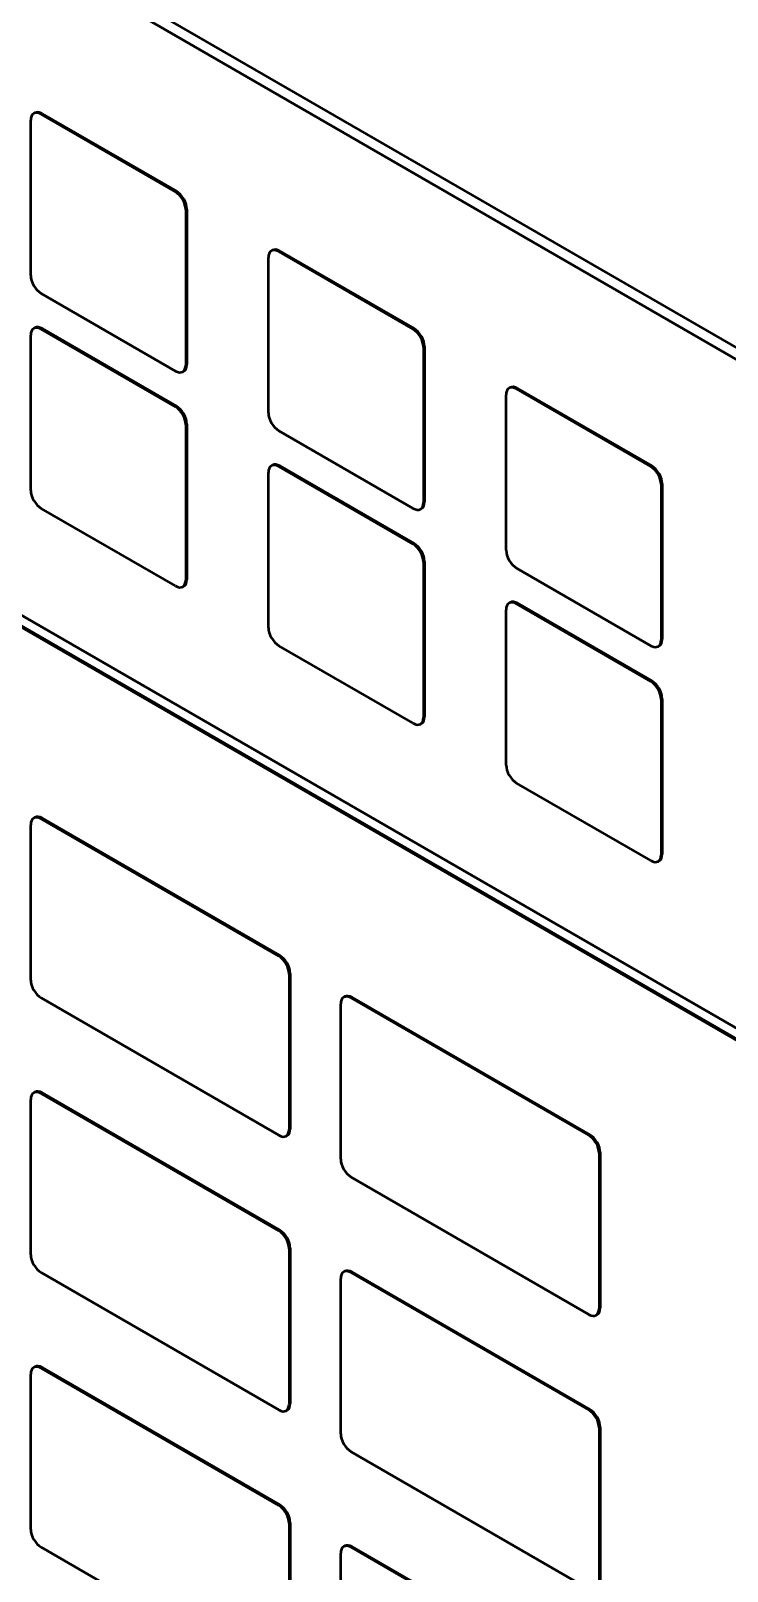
# Model space of a CAD drawing. Header units: millimetres. Extents: x 4735 to 8066, y 756 to 2595.
# Drawn here: x 6170.3 to 6218, y 2155 to 2260.3 of the extents above; entities that cross this region are included whole.
import ezdxf

# ---------------------------------------------------------------- set-up
doc = ezdxf.new("R2010")
doc.units = ezdxf.units.MM
doc.header["$LTSCALE"] = 1.8
doc.layers.add('외형선(ISO)', color=7, linetype='Continuous', lineweight=50)
doc.layers.add('좁은 외형선(ISO)', color=7, linetype='Continuous', lineweight=35)

msp = doc.modelspace()

# ---------------------------------------------------------------- linework, layer by layer
at = {"layer": '외형선(ISO)'}
for p, q in [((6222.322, 2235.668), (6048.091, 2336.261)), ((6222.322, 2236.485), (6048.798, 2336.669)), ((6043.848, 2292.986), (6315.377, 2136.219)), ((6315.377, 2135.403), (6043.848, 2292.17)), ((6315.448, 2135.443), (6043.919, 2292.211)), ((6170.35, 2243.548), (6170.35, 2254.162)), ((6170.627, 2254.661), (6170.557, 2254.62)), ((6171.057, 2254.57), (6180.249, 2249.263)), ((6171.127, 2254.611), (6180.32, 2249.304)), ((6180.956, 2248.038), (6180.956, 2237.424)), ((6181.027, 2248.079), (6181.027, 2237.465)), ((6186.613, 2234.158), (6186.613, 2244.772)), ((6186.891, 2245.271), (6186.82, 2245.23)), ((6187.32, 2245.181), (6196.513, 2239.873)), ((6187.391, 2245.221), (6196.583, 2239.914)), ((6180.249, 2237.016), (6171.057, 2242.323)), ((6170.35, 2228.851), (6170.35, 2239.465)), ((6170.627, 2239.964), (6170.557, 2239.923)), ((6171.057, 2239.873), (6180.249, 2234.566)), ((6171.127, 2239.914), (6180.32, 2234.607)), ((6197.22, 2238.649), (6197.22, 2228.034)), ((6197.29, 2238.689), (6197.29, 2228.075)), ((6180.82, 2237.007), (6180.749, 2236.966)), ((6202.877, 2224.768), (6202.877, 2235.383)), ((6203.154, 2235.881), (6203.084, 2235.84)), ((6203.584, 2235.791), (6212.776, 2230.484)), ((6203.654, 2235.832), (6212.847, 2230.524)), ((6180.956, 2233.341), (6180.956, 2222.727)), ((6181.027, 2233.382), (6181.027, 2222.768)), ((6196.513, 2227.626), (6187.32, 2232.933)), ((6186.613, 2219.461), (6186.613, 2230.075)), ((6186.891, 2230.574), (6186.82, 2230.533)), ((6187.32, 2230.484), (6196.513, 2225.176)), ((6187.391, 2230.524), (6196.583, 2225.217)), ((6213.483, 2229.259), (6213.483, 2218.644)), ((6213.554, 2229.3), (6213.554, 2218.685)), ((6180.249, 2222.319), (6171.057, 2227.626)), ((6197.083, 2227.617), (6197.013, 2227.576)), ((6197.22, 2223.952), (6197.22, 2213.337)), ((6197.29, 2223.992), (6197.29, 2213.378)), ((6212.776, 2218.236), (6203.584, 2223.543)), ((6180.82, 2222.31), (6180.749, 2222.269)), ((6202.877, 2210.071), (6202.877, 2220.686)), ((6203.154, 2221.184), (6203.084, 2221.143)), ((6203.584, 2221.094), (6212.776, 2215.787)), ((6203.654, 2221.135), (6212.847, 2215.827)), ((6196.513, 2212.929), (6187.32, 2218.236)), ((6213.347, 2218.227), (6213.276, 2218.187)), ((6213.483, 2214.562), (6213.483, 2203.947)), ((6213.554, 2214.603), (6213.554, 2203.988)), ((6197.083, 2212.92), (6197.013, 2212.879)), ((6212.776, 2203.539), (6203.584, 2208.846)), ((6170.627, 2206.487), (6170.557, 2206.446)), ((6170.35, 2195.374), (6170.35, 2205.989)), ((6171.057, 2206.397), (6187.32, 2197.007)), ((6171.127, 2206.438), (6187.391, 2197.048)), ((6213.347, 2203.53), (6213.276, 2203.49)), ((6188.027, 2195.782), (6188.027, 2185.168)), ((6188.098, 2195.823), (6188.098, 2185.209)), ((6187.32, 2184.76), (6171.057, 2194.149)), ((6191.841, 2194.24), (6191.77, 2194.199)), ((6192.27, 2194.149), (6208.533, 2184.76)), ((6192.341, 2194.19), (6208.604, 2184.801)), ((6191.563, 2183.127), (6191.563, 2193.741)), ((6170.627, 2187.708), (6170.557, 2187.667)), ((6171.057, 2187.618), (6187.32, 2178.228)), ((6171.127, 2187.658), (6187.391, 2178.269)), ((6170.35, 2176.595), (6170.35, 2187.209)), ((6187.891, 2184.751), (6187.82, 2184.71)), ((6209.241, 2183.535), (6209.241, 2172.921)), ((6209.311, 2183.576), (6209.311, 2172.961)), ((6208.533, 2172.512), (6192.27, 2181.902)), ((6188.027, 2177.003), (6188.027, 2166.389)), ((6188.098, 2177.044), (6188.098, 2166.429)), ((6187.32, 2165.98), (6171.057, 2175.37)), ((6191.563, 2164.347), (6191.563, 2174.962)), ((6191.841, 2175.46), (6191.77, 2175.42)), ((6192.27, 2175.37), (6208.533, 2165.98)), ((6192.341, 2175.411), (6208.604, 2166.021)), ((6209.104, 2172.504), (6209.033, 2172.463)), ((6170.627, 2168.928), (6170.557, 2168.888)), ((6171.057, 2168.838), (6187.32, 2159.448)), ((6171.127, 2168.879), (6187.391, 2159.489)), ((6170.35, 2157.815), (6170.35, 2168.43)), ((6187.891, 2165.972), (6187.82, 2165.931)), ((6209.241, 2164.756), (6209.241, 2154.141)), ((6209.311, 2164.796), (6209.311, 2154.182)), ((6208.533, 2153.733), (6192.27, 2163.123)), ((6188.027, 2158.224), (6188.027, 2147.609)), ((6188.098, 2158.264), (6188.098, 2147.65)), ((6187.32, 2147.201), (6171.057, 2156.591)), ((6191.563, 2145.568), (6191.563, 2156.182)), ((6191.841, 2156.681), (6191.77, 2156.64)), ((6192.27, 2156.591), (6208.533, 2147.201)), ((6192.341, 2156.631), (6208.604, 2147.242))]:
    msp.add_line(p, q, dxfattribs=at)
for centre, major_axis, start_param, end_param in [((6171.057, 2253.754), (-0.5, 0.866), 5.4977871, 7.0685835), ((6171.127, 2253.795), (-0.5, 0.866), 5.4977871, 6.2831853), ((6180.249, 2248.446), (0.5, -0.866), 0.7853982, 2.3561945), ((6180.32, 2248.487), (0.5, -0.866), 0.7853982, 2.3561945), ((6187.32, 2244.364), (-0.5, 0.866), 5.4977871, 7.0685835), ((6187.391, 2244.405), (-0.5, 0.866), 5.4977871, 6.2831853), ((6171.057, 2243.139), (-0.5, 0.866), 0.7853982, 2.3561945), ((6171.057, 2239.057), (-0.5, 0.866), 5.4977871, 7.0685835), ((6171.127, 2239.098), (-0.5, 0.866), 5.4977871, 6.2831853), ((6196.513, 2239.057), (0.5, -0.866), 0.7853982, 2.3561945), ((6196.583, 2239.098), (0.5, -0.866), 0.7853982, 2.3561945), ((6180.249, 2237.832), (0.5, -0.866), 5.4977871, 7.0685835), ((6180.32, 2237.873), (0.5, -0.866), 0, 0.7853982), ((6203.584, 2234.974), (-0.5, 0.866), 5.4977871, 7.0685835), ((6203.654, 2235.015), (-0.5, 0.866), 5.4977871, 6.2831853), ((6180.249, 2233.75), (0.5, -0.866), 0.7853982, 2.3561945), ((6180.32, 2233.79), (0.5, -0.866), 0.7853982, 2.3561945), ((6187.32, 2233.75), (-0.5, 0.866), 0.7853982, 2.3561945), ((6187.32, 2229.667), (-0.5, 0.866), 5.4977871, 7.0685835), ((6187.391, 2229.708), (-0.5, 0.866), 5.4977871, 6.2831853), ((6212.776, 2229.667), (0.5, -0.866), 0.7853982, 2.3561945), ((6212.847, 2229.708), (0.5, -0.866), 0.7853982, 2.3561945), ((6171.057, 2228.442), (-0.5, 0.866), 0.7853982, 2.3561945), ((6196.513, 2228.442), (0.5, -0.866), 5.4977871, 7.0685835), ((6196.583, 2228.483), (0.5, -0.866), 0, 0.7853982), ((6196.513, 2224.36), (0.5, -0.866), 0.7853982, 2.3561945), ((6196.583, 2224.401), (0.5, -0.866), 0.7853982, 2.3561945), ((6203.584, 2224.36), (-0.5, 0.866), 0.7853982, 2.3561945), ((6180.249, 2223.135), (0.5, -0.866), 5.4977871, 7.0685835), ((6180.32, 2223.176), (0.5, -0.866), 0, 0.7853982), ((6203.584, 2220.277), (-0.5, 0.866), 5.4977871, 7.0685835), ((6203.654, 2220.318), (-0.5, 0.866), 5.4977871, 6.2831853), ((6187.32, 2219.053), (-0.5, 0.866), 0.7853982, 2.3561945), ((6212.776, 2219.053), (0.5, -0.866), 5.4977871, 7.0685835), ((6212.847, 2219.093), (0.5, -0.866), 0, 0.7853982), ((6212.776, 2214.97), (0.5, -0.866), 0.7853982, 2.3561945), ((6212.847, 2215.011), (0.5, -0.866), 0.7853982, 2.3561945), ((6196.513, 2213.745), (0.5, -0.866), 5.4977871, 7.0685835), ((6196.583, 2213.786), (0.5, -0.866), 0, 0.7853982), ((6203.584, 2209.663), (-0.5, 0.866), 0.7853982, 2.3561945), ((6171.057, 2205.58), (-0.5, 0.866), 5.4977871, 7.0685835), ((6171.127, 2205.621), (-0.5, 0.866), 5.4977871, 6.2831853), ((6212.776, 2204.356), (0.5, -0.866), 5.4977871, 7.0685835), ((6212.847, 2204.397), (0.5, -0.866), 0, 0.7853982), ((6187.32, 2196.191), (0.5, -0.866), 0.7853982, 2.3561945), ((6187.391, 2196.232), (0.5, -0.866), 0.7853982, 2.3561945), ((6171.057, 2194.966), (-0.5, 0.866), 0.7853982, 2.3561945), ((6192.27, 2193.333), (-0.5, 0.866), 5.4977871, 7.0685835), ((6192.341, 2193.374), (-0.5, 0.866), 5.4977871, 6.2831853), ((6171.057, 2186.801), (-0.5, 0.866), 5.4977871, 7.0685835), ((6171.127, 2186.842), (-0.5, 0.866), 5.4977871, 6.2831853), ((6187.32, 2185.576), (0.5, -0.866), 5.4977871, 7.0685835), ((6187.391, 2185.617), (0.5, -0.866), 0, 0.7853982), ((6208.533, 2183.943), (0.5, -0.866), 0.7853982, 2.3561945), ((6208.604, 2183.984), (0.5, -0.866), 0.7853982, 2.3561945), ((6192.27, 2182.719), (-0.5, 0.866), 0.7853982, 2.3561945), ((6187.32, 2177.411), (0.5, -0.866), 0.7853982, 2.3561945), ((6187.391, 2177.452), (0.5, -0.866), 0.7853982, 2.3561945), ((6171.057, 2176.187), (-0.5, 0.866), 0.7853982, 2.3561945), ((6192.27, 2174.554), (-0.5, 0.866), 5.4977871, 7.0685835), ((6192.341, 2174.594), (-0.5, 0.866), 5.4977871, 6.2831853), ((6208.533, 2173.329), (0.5, -0.866), 5.4977871, 7.0685835), ((6208.604, 2173.37), (0.5, -0.866), 0, 0.7853982), ((6171.057, 2168.022), (-0.5, 0.866), 5.4977871, 7.0685835), ((6171.127, 2168.062), (-0.5, 0.866), 5.4977871, 6.2831853), ((6187.391, 2166.838), (0.5, -0.866), 0, 0.7853982), ((6187.32, 2166.797), (0.5, -0.866), 5.4977871, 7.0685835), ((6208.533, 2165.164), (0.5, -0.866), 0.7853982, 2.3561945), ((6208.604, 2165.205), (0.5, -0.866), 0.7853982, 2.3561945), ((6192.27, 2163.939), (-0.5, 0.866), 0.7853982, 2.3561945), ((6187.32, 2158.632), (0.5, -0.866), 0.7853982, 2.3561945), ((6187.391, 2158.673), (0.5, -0.866), 0.7853982, 2.3561945), ((6171.057, 2157.407), (-0.5, 0.866), 0.7853982, 2.3561945), ((6192.27, 2155.774), (-0.5, 0.866), 5.4977871, 7.0685835), ((6192.341, 2155.815), (-0.5, 0.866), 5.4977871, 6.2831853)]:
    msp.add_ellipse(centre, major_axis=major_axis, ratio=0.5773503, start_param=start_param, end_param=end_param, dxfattribs=at)
at = {"layer": '좁은 외형선(ISO)'}
for p, q in [((6171.127, 2254.611), (6171.057, 2254.57)), ((6180.32, 2249.304), (6180.249, 2249.263)), ((6181.027, 2248.079), (6180.956, 2248.038)), ((6187.391, 2245.221), (6187.32, 2245.181)), ((6171.127, 2239.914), (6171.057, 2239.873)), ((6196.583, 2239.914), (6196.513, 2239.873)), ((6197.29, 2238.689), (6197.22, 2238.649)), ((6181.027, 2237.465), (6180.956, 2237.424)), ((6203.654, 2235.832), (6203.584, 2235.791)), ((6180.32, 2234.607), (6180.249, 2234.566)), ((6181.027, 2233.382), (6180.956, 2233.341)), ((6187.391, 2230.524), (6187.32, 2230.484)), ((6212.847, 2230.524), (6212.776, 2230.484)), ((6213.554, 2229.3), (6213.483, 2229.259)), ((6197.29, 2228.075), (6197.22, 2228.034)), ((6196.583, 2225.217), (6196.513, 2225.176)), ((6197.29, 2223.992), (6197.22, 2223.952)), ((6181.027, 2222.768), (6180.956, 2222.727)), ((6203.654, 2221.135), (6203.584, 2221.094)), ((6213.554, 2218.685), (6213.483, 2218.644)), ((6212.847, 2215.827), (6212.776, 2215.787)), ((6213.554, 2214.603), (6213.483, 2214.562)), ((6197.29, 2213.378), (6197.22, 2213.337)), ((6171.127, 2206.438), (6171.057, 2206.397)), ((6213.554, 2203.988), (6213.483, 2203.947)), ((6187.391, 2197.048), (6187.32, 2197.007)), ((6188.098, 2195.823), (6188.027, 2195.782)), ((6192.341, 2194.19), (6192.27, 2194.149)), ((6171.127, 2187.658), (6171.057, 2187.618)), ((6188.098, 2185.209), (6188.027, 2185.168)), ((6208.604, 2184.801), (6208.533, 2184.76)), ((6209.311, 2183.576), (6209.241, 2183.535)), ((6187.391, 2178.269), (6187.32, 2178.228)), ((6188.098, 2177.044), (6188.027, 2177.003)), ((6192.341, 2175.411), (6192.27, 2175.37)), ((6209.311, 2172.961), (6209.241, 2172.921)), ((6171.127, 2168.879), (6171.057, 2168.838)), ((6188.098, 2166.429), (6188.027, 2166.389)), ((6208.604, 2166.021), (6208.533, 2165.98)), ((6209.311, 2164.796), (6209.241, 2164.756)), ((6187.391, 2159.489), (6187.32, 2159.448)), ((6188.098, 2158.264), (6188.027, 2158.224)), ((6192.341, 2156.631), (6192.27, 2156.591))]:
    msp.add_line(p, q, dxfattribs=at)

doc.saveas('drawing.dxf')
